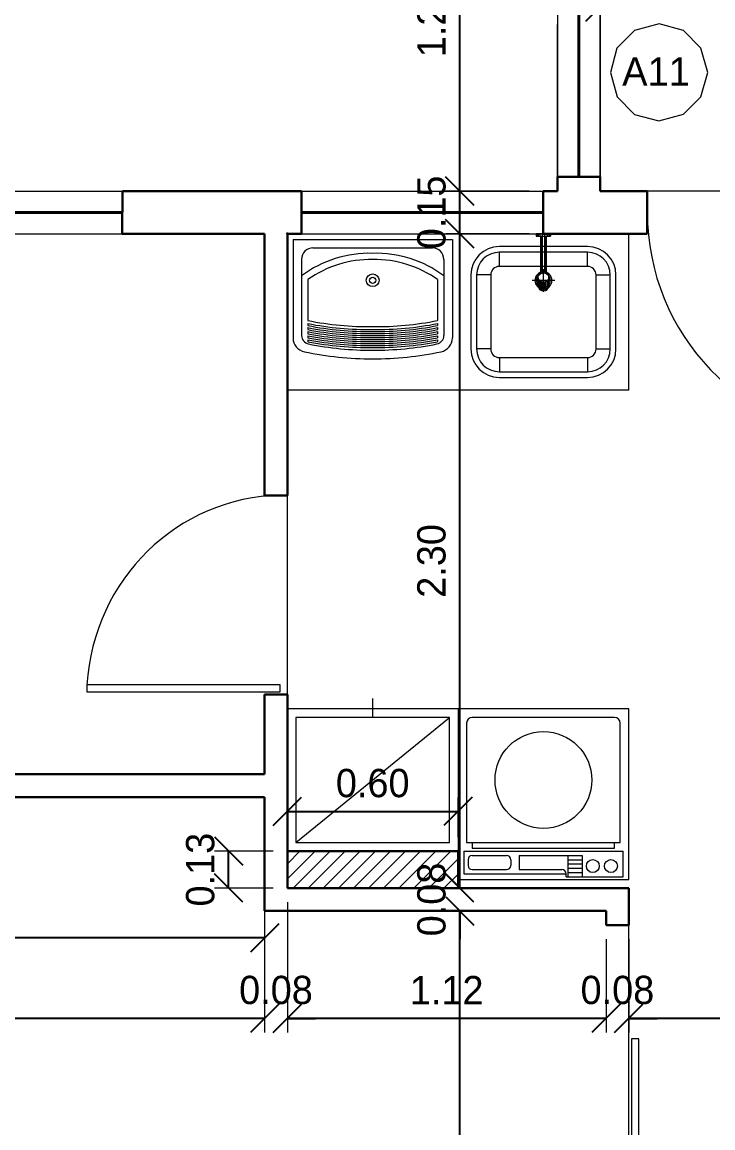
# Model space of a CAD drawing. Header units: metres. Extents: x 2.9 to 62.3, y 8 to 50.1.
# Drawn here: x 25.392 to 27.82, y 38.646 to 42.533 of the extents above; entities that cross this region are included whole.
import ezdxf

# ---------------------------------------------------------------- set-up
doc = ezdxf.new("R2010")
doc.units = ezdxf.units.M
doc.header["$MEASUREMENT"] = 0
doc.linetypes.add('DGN Style 2', pattern=[0.98853, 0.593118, -0.395412])
doc.layers.get('Defpoints').update_dxf_attribs({"lineweight": 0})
for name, color, linetype, lineweight in [('00-EDIFICACOES TÉRREO', 7, 'Continuous', 0), ('34 - Mobiliário', 7, 'Continuous', 0), ('CORNIJAS_VAR NA PLANTA PTIPO 1', 7, 'Continuous', 0), ('Level 14', 7, 'Continuous', 0), ('Level 15', 7, 'Continuous', 0), ('Level 24-1', 7, 'Continuous', 0), ('Level 36', 7, 'Continuous', 0), ('Level 43', 7, 'Continuous', 0), ('Level 45', 7, 'Continuous', 0), ('Level 7', 7, 'Continuous', 0)]:
    doc.layers.add(name, color=color, linetype=linetype, lineweight=lineweight)
doc.styles.add('Style-INTL_ENGINEERING', font='INTL_ENGINEERING.shx')
doc.dimstyles.get("Standard").update_dxf_attribs({"dimtxt": 0.18, "dimasz": 0.18, "dimexe": 0.18, "dimexo": 0.0625, "dimgap": 0.09, "dimtad": 0, "dimtih": 1, "dimtoh": 1, "dimdec": 4, "dimzin": 1, "dimdsep": 46, "dimtxsty": 'Standard', "dimcen": 0, "dimadec": 0, "dimazin": 0, "dimtfac": 1, "dimtdec": 4, "dimtofl": 0, "dimtmove": 0, "dimatfit": 3, "dimfxl": 0, "dimtolj": 1, "dimtzin": 1, "dimarcsym": 0})

# ---------------------------------------------------------------- blocks, each defined once
blk = doc.blocks.new('_Oblique')
at = {"color": 0, "linetype": 'ByBlock', "lineweight": -2}
blk.add_line((0.5, 0.5), (-0.5, -0.5), dxfattribs=at)
blk = doc.blocks.new('*D194')
at = {"layer": 'Defpoints', "color": 0, "linetype": 'Continuous', "lineweight": 0}
for p in [(33.5753, 42.5854), (33.5753, 41.989), (27.4235, 41.9391)]:
    blk.add_point(p, dxfattribs=at)
at = {"layer": 'Level 43', "color": 2, "linetype": 'Continuous', "lineweight": 0}
for p, q in [((27.4235, 41.9886), (27.4235, 42.6349)), ((33.5753, 42.0385), (33.5753, 42.6349))]:
    blk.add_line(p, q, dxfattribs=at)
at = {"layer": 'Level 43', "color": 0, "linetype": 'Continuous', "lineweight": -2}
blk.add_line((27.4235, 42.5854), (33.5753, 42.5854), dxfattribs=at)
at = {"layer": 'Level 43', "color": 0, "linetype": 'Continuous', "lineweight": -2, "xscale": 0.0995, "yscale": 0.0995, "zscale": 0.0995, "rotation": 180}
blk.add_blockref('_Oblique', (27.4235, 42.5854), dxfattribs=at)
at = {"layer": 'Level 43', "color": 0, "linetype": 'Continuous', "lineweight": -2, "xscale": 0.0995, "yscale": 0.0995, "zscale": 0.0995}
blk.add_blockref('_Oblique', (33.5753, 42.5854), dxfattribs=at)
at = {"layer": 'Level 43', "color": 0, "linetype": 'Continuous', "lineweight": 0, "insert": (30.4994, 42.6847), "char_height": 0.0995, "attachment_point": 5, "style": 'Style-INTL_ENGINEERING'}
blk.add_mtext('6.15', dxfattribs=at)
blk = doc.blocks.new('*D211')
at = {"layer": 'Defpoints', "color": 0, "linetype": 'Continuous', "lineweight": 0}
for p in [(28.053, 39.3892), (28.3895, 39.3892), (27.5746, 35.409)]:
    blk.add_point(p, dxfattribs=at)
at = {"layer": 'Level 43', "color": 2, "linetype": 'Continuous', "lineweight": 0}
for p, q in [((28.34, 39.3892), (28.0035, 39.3892)), ((27.6241, 35.409), (28.1025, 35.409))]:
    blk.add_line(p, q, dxfattribs=at)
at = {"layer": 'Level 43', "color": 0, "linetype": 'Continuous', "lineweight": -2}
blk.add_line((28.053, 35.409), (28.053, 39.3892), dxfattribs=at)
at = {"layer": 'Level 43', "color": 0, "linetype": 'Continuous', "lineweight": -2, "xscale": 0.0995, "yscale": 0.0995, "zscale": 0.0995}
for p, rotation in [((28.053, 39.3892), 90), ((28.053, 35.409), 270)]:
    blk.add_blockref('_Oblique', p, dxfattribs=dict(at, rotation=rotation))
at = {"layer": 'Level 43', "color": 0, "linetype": 'Continuous', "lineweight": 0, "insert": (27.9537, 37.3991), "char_height": 0.0995, "attachment_point": 5, "rotation": 90, "style": 'Style-INTL_ENGINEERING'}
blk.add_mtext('3.98', dxfattribs=at)
blk = doc.blocks.new('*D215')
at = {"layer": 'Defpoints', "color": 0, "linetype": 'Continuous', "lineweight": 0}
for p in [(27.4235, 43.139), (28.053, 43.139), (28.3145, 41.939)]:
    blk.add_point(p, dxfattribs=at)
at = {"layer": 'Level 43', "color": 2, "linetype": 'Continuous', "lineweight": 0}
for p, q in [((27.473, 43.139), (28.1025, 43.139)), ((28.265, 41.939), (28.0035, 41.939))]:
    blk.add_line(p, q, dxfattribs=at)
at = {"layer": 'Level 43', "color": 0, "linetype": 'Continuous', "lineweight": -2}
blk.add_line((28.053, 41.939), (28.053, 43.139), dxfattribs=at)
at = {"layer": 'Level 43', "color": 0, "linetype": 'Continuous', "lineweight": -2, "xscale": 0.0995, "yscale": 0.0995, "zscale": 0.0995}
for p, rotation in [((28.053, 43.139), 90), ((28.053, 41.939), 270)]:
    blk.add_blockref('_Oblique', p, dxfattribs=dict(at, rotation=rotation))
at = {"layer": 'Level 43', "color": 0, "linetype": 'Continuous', "lineweight": 0, "insert": (27.9537, 42.539), "char_height": 0.0995, "attachment_point": 5, "rotation": 90, "style": 'Style-INTL_ENGINEERING'}
blk.add_mtext('1.20', dxfattribs=at)
blk = doc.blocks.new('*D263')
at = {"layer": 'Defpoints', "color": 0, "linetype": 'Continuous', "lineweight": 0}
for p in [(28.4395, 39.3892), (27.5246, 39.359), (27.5246, 39.0312)]:
    blk.add_point(p, dxfattribs=at)
at = {"layer": 'Level 43', "color": 2, "linetype": 'Continuous', "lineweight": 0}
for p, q in [((28.4395, 39.3397), (28.4395, 38.9817)), ((27.5246, 39.3095), (27.5246, 38.9817))]:
    blk.add_line(p, q, dxfattribs=at)
at = {"layer": 'Level 43', "color": 0, "linetype": 'Continuous', "lineweight": -2}
blk.add_line((28.4395, 39.0312), (27.5246, 39.0312), dxfattribs=at)
at = {"layer": 'Level 43', "color": 0, "linetype": 'Continuous', "lineweight": -2, "xscale": 0.0995, "yscale": 0.0995, "zscale": 0.0995, "rotation": 180}
blk.add_blockref('_Oblique', (27.5246, 39.0312), dxfattribs=at)
at = {"layer": 'Level 43', "color": 0, "linetype": 'Continuous', "lineweight": -2, "xscale": 0.0995, "yscale": 0.0995, "zscale": 0.0995}
blk.add_blockref('_Oblique', (28.4395, 39.0312), dxfattribs=at)
at = {"layer": 'Level 43', "color": 0, "linetype": 'Continuous', "lineweight": 0, "insert": (27.982, 39.1304), "char_height": 0.0995, "attachment_point": 5, "style": 'Style-INTL_ENGINEERING'}
blk.add_mtext('0.91', dxfattribs=at)
blk = doc.blocks.new('*D264')
at = {"layer": 'Defpoints', "color": 0, "linetype": 'Continuous', "lineweight": 0}
for p in [(27.44455, 39.35904), (27.52455, 39.35904), (27.44455, 39.03119)]:
    blk.add_point(p, dxfattribs=at)
at = {"layer": 'Level 43', "color": 2, "linetype": 'Continuous', "lineweight": 0}
for p, q in [((27.44455, 39.30954), (27.44455, 38.98169)), ((27.52455, 39.30954), (27.52455, 38.98169))]:
    blk.add_line(p, q, dxfattribs=at)
at = {"layer": 'Level 43', "color": 0, "linetype": 'Continuous', "lineweight": -2}
for p, q in [((27.44455, 39.03119), (27.34505, 39.03119)), ((27.52455, 39.03119), (27.62405, 39.03119))]:
    blk.add_line(p, q, dxfattribs=at)
at = {"layer": 'Level 43', "color": 0, "linetype": 'Continuous', "lineweight": -2, "xscale": 0.0995, "yscale": 0.0995, "zscale": 0.0995}
blk.add_blockref('_Oblique', (27.44455, 39.03119), dxfattribs=at)
at = {"layer": 'Level 43', "color": 0, "linetype": 'Continuous', "lineweight": -2, "xscale": 0.0995, "yscale": 0.0995, "zscale": 0.0995, "rotation": 180}
blk.add_blockref('_Oblique', (27.52455, 39.03119), dxfattribs=at)
at = {"layer": 'Level 43', "color": 0, "linetype": 'Continuous', "lineweight": 0, "insert": (27.48455, 39.13044), "char_height": 0.0995, "attachment_point": 5, "style": 'Style-INTL_ENGINEERING'}
blk.add_mtext('0.08', dxfattribs=at)
blk = doc.blocks.new('*D265')
at = {"layer": 'Defpoints', "color": 0, "linetype": 'Continuous', "lineweight": 0}
for p in [(26.32455, 39.48904), (27.44455, 39.35904), (26.32455, 39.03119)]:
    blk.add_point(p, dxfattribs=at)
at = {"layer": 'Level 43', "color": 2, "linetype": 'Continuous', "lineweight": 0}
for p, q in [((26.32455, 39.43954), (26.32455, 38.98169)), ((27.44455, 39.30954), (27.44455, 38.98169))]:
    blk.add_line(p, q, dxfattribs=at)
at = {"layer": 'Level 43', "color": 0, "linetype": 'Continuous', "lineweight": -2}
blk.add_line((27.44455, 39.03119), (26.32455, 39.03119), dxfattribs=at)
at = {"layer": 'Level 43', "color": 0, "linetype": 'Continuous', "lineweight": -2, "xscale": 0.0995, "yscale": 0.0995, "zscale": 0.0995, "rotation": 180}
blk.add_blockref('_Oblique', (26.32455, 39.03119), dxfattribs=at)
at = {"layer": 'Level 43', "color": 0, "linetype": 'Continuous', "lineweight": -2, "xscale": 0.0995, "yscale": 0.0995, "zscale": 0.0995}
blk.add_blockref('_Oblique', (27.44455, 39.03119), dxfattribs=at)
at = {"layer": 'Level 43', "color": 0, "linetype": 'Continuous', "lineweight": 0, "insert": (26.88455, 39.13044), "char_height": 0.0995, "attachment_point": 5, "style": 'Style-INTL_ENGINEERING'}
blk.add_mtext('1.12', dxfattribs=at)
blk = doc.blocks.new('*D266')
at = {"layer": 'Defpoints', "color": 0, "linetype": 'Continuous', "lineweight": 0}
for p in [(26.32455, 39.48904), (26.24455, 39.40904), (26.24455, 39.03119)]:
    blk.add_point(p, dxfattribs=at)
at = {"layer": 'Level 43', "color": 2, "linetype": 'Continuous', "lineweight": 0}
for p, q in [((26.32455, 39.43954), (26.32455, 38.98169)), ((26.24455, 39.35954), (26.24455, 38.98169))]:
    blk.add_line(p, q, dxfattribs=at)
at = {"layer": 'Level 43', "color": 0, "linetype": 'Continuous', "lineweight": -2}
for p, q in [((26.24455, 39.03119), (26.14505, 39.03119)), ((26.32455, 39.03119), (26.42405, 39.03119))]:
    blk.add_line(p, q, dxfattribs=at)
at = {"layer": 'Level 43', "color": 0, "linetype": 'Continuous', "lineweight": -2, "xscale": 0.0995, "yscale": 0.0995, "zscale": 0.0995}
blk.add_blockref('_Oblique', (26.24455, 39.03119), dxfattribs=at)
at = {"layer": 'Level 43', "color": 0, "linetype": 'Continuous', "lineweight": -2, "xscale": 0.0995, "yscale": 0.0995, "zscale": 0.0995, "rotation": 180}
blk.add_blockref('_Oblique', (26.32455, 39.03119), dxfattribs=at)
at = {"layer": 'Level 43', "color": 0, "linetype": 'Continuous', "lineweight": 0, "insert": (26.28455, 39.13044), "char_height": 0.0995, "attachment_point": 5, "style": 'Style-INTL_ENGINEERING'}
blk.add_mtext('0.08', dxfattribs=at)
blk = doc.blocks.new('*D267')
at = {"layer": 'Defpoints', "color": 0, "linetype": 'Continuous', "lineweight": 0}
for p in [(22.96455, 39.40904), (26.24455, 39.40904), (22.96455, 39.03119)]:
    blk.add_point(p, dxfattribs=at)
at = {"layer": 'Level 43', "color": 2, "linetype": 'Continuous', "lineweight": 0}
for p, q in [((22.96455, 39.35954), (22.96455, 38.98169)), ((26.24455, 39.35954), (26.24455, 38.98169))]:
    blk.add_line(p, q, dxfattribs=at)
at = {"layer": 'Level 43', "color": 0, "linetype": 'Continuous', "lineweight": -2}
blk.add_line((26.24455, 39.03119), (22.96455, 39.03119), dxfattribs=at)
at = {"layer": 'Level 43', "color": 0, "linetype": 'Continuous', "lineweight": -2, "xscale": 0.0995, "yscale": 0.0995, "zscale": 0.0995, "rotation": 180}
blk.add_blockref('_Oblique', (22.96455, 39.03119), dxfattribs=at)
at = {"layer": 'Level 43', "color": 0, "linetype": 'Continuous', "lineweight": -2, "xscale": 0.0995, "yscale": 0.0995, "zscale": 0.0995}
blk.add_blockref('_Oblique', (26.24455, 39.03119), dxfattribs=at)
at = {"layer": 'Level 43', "color": 0, "linetype": 'Continuous', "lineweight": 0, "insert": (24.60455, 39.13044), "char_height": 0.0995, "attachment_point": 5, "style": 'Style-INTL_ENGINEERING'}
blk.add_mtext('3.28', dxfattribs=at)
blk = doc.blocks.new('*D280')
at = {"layer": 'Defpoints', "color": 0, "linetype": 'Continuous', "lineweight": 0}
for p in [(24.04455, 39.88904), (26.24455, 39.80904), (24.04455, 39.31399)]:
    blk.add_point(p, dxfattribs=at)
at = {"layer": 'Level 43', "color": 2, "linetype": 'Continuous', "lineweight": 0}
for p, q in [((24.04455, 39.83954), (24.04455, 39.26449)), ((26.24455, 39.75954), (26.24455, 39.26449))]:
    blk.add_line(p, q, dxfattribs=at)
at = {"layer": 'Level 43', "color": 0, "linetype": 'Continuous', "lineweight": -2}
blk.add_line((26.24455, 39.31399), (24.04455, 39.31399), dxfattribs=at)
at = {"layer": 'Level 43', "color": 0, "linetype": 'Continuous', "lineweight": -2, "xscale": 0.0995, "yscale": 0.0995, "zscale": 0.0995, "rotation": 180}
blk.add_blockref('_Oblique', (24.04455, 39.31399), dxfattribs=at)
at = {"layer": 'Level 43', "color": 0, "linetype": 'Continuous', "lineweight": -2, "xscale": 0.0995, "yscale": 0.0995, "zscale": 0.0995}
blk.add_blockref('_Oblique', (26.24455, 39.31399), dxfattribs=at)
at = {"layer": 'Level 43', "color": 0, "linetype": 'Continuous', "lineweight": 0, "insert": (25.14455, 39.41324), "char_height": 0.0995, "attachment_point": 5, "style": 'Style-INTL_ENGINEERING'}
blk.add_mtext('2.20', dxfattribs=at)
blk = doc.blocks.new('*D316')
at = {"layer": 'Defpoints', "color": 0, "linetype": 'Continuous', "lineweight": 0}
for p in [(26.11802, 39.61904), (26.32455, 39.61904), (26.32455, 39.48904)]:
    blk.add_point(p, dxfattribs=at)
at = {"layer": 'Level 43', "color": 2, "linetype": 'Continuous', "lineweight": 0}
for p, q in [((26.27505, 39.61904), (26.06852, 39.61904)), ((26.27505, 39.48904), (26.06852, 39.48904))]:
    blk.add_line(p, q, dxfattribs=at)
at = {"layer": 'Level 43', "color": 0, "linetype": 'Continuous', "lineweight": -2}
blk.add_line((26.11802, 39.48904), (26.11802, 39.61904), dxfattribs=at)
at = {"layer": 'Level 43', "color": 0, "linetype": 'Continuous', "lineweight": -2, "xscale": 0.0995, "yscale": 0.0995, "zscale": 0.0995}
for p, rotation in [((26.11802, 39.61904), 90), ((26.11802, 39.48904), 270)]:
    blk.add_blockref('_Oblique', p, dxfattribs=dict(at, rotation=rotation))
at = {"layer": 'Level 43', "color": 0, "linetype": 'Continuous', "lineweight": 0, "insert": (26.01877, 39.55404), "char_height": 0.0995, "attachment_point": 5, "rotation": 90, "style": 'Style-INTL_ENGINEERING'}
blk.add_mtext('0.13', dxfattribs=at)
blk = doc.blocks.new('*D317')
at = {"layer": 'Defpoints', "color": 0, "linetype": 'Continuous', "lineweight": 0}
for p in [(26.92455, 39.75838), (26.32455, 39.61904), (26.92455, 39.61904)]:
    blk.add_point(p, dxfattribs=at)
at = {"layer": 'Level 43', "color": 2, "linetype": 'Continuous', "lineweight": 0}
for p, q in [((26.32455, 39.66854), (26.32455, 39.80788)), ((26.92455, 39.66854), (26.92455, 39.80788))]:
    blk.add_line(p, q, dxfattribs=at)
at = {"layer": 'Level 43', "color": 0, "linetype": 'Continuous', "lineweight": -2}
blk.add_line((26.32455, 39.75838), (26.92455, 39.75838), dxfattribs=at)
at = {"layer": 'Level 43', "color": 0, "linetype": 'Continuous', "lineweight": -2, "xscale": 0.0995, "yscale": 0.0995, "zscale": 0.0995, "rotation": 180}
blk.add_blockref('_Oblique', (26.32455, 39.75838), dxfattribs=at)
at = {"layer": 'Level 43', "color": 0, "linetype": 'Continuous', "lineweight": -2, "xscale": 0.0995, "yscale": 0.0995, "zscale": 0.0995}
blk.add_blockref('_Oblique', (26.92455, 39.75838), dxfattribs=at)
at = {"layer": 'Level 43', "color": 0, "linetype": 'Continuous', "lineweight": 0, "insert": (26.62455, 39.85763), "char_height": 0.0995, "attachment_point": 5, "style": 'Style-INTL_ENGINEERING'}
blk.add_mtext('0.60', dxfattribs=at)
blk = doc.blocks.new('*D361')
at = {"layer": 'Defpoints', "color": 0, "linetype": 'Continuous', "lineweight": 0}
for p in [(26.93073, 39.40904), (27.44455, 39.40904), (27.31954, 35.40903)]:
    blk.add_point(p, dxfattribs=at)
at = {"layer": 'Level 43', "color": 2, "linetype": 'Continuous', "lineweight": 0}
for p, q in [((27.39505, 39.40904), (26.88123, 39.40904)), ((27.27004, 35.40903), (26.88123, 35.40903))]:
    blk.add_line(p, q, dxfattribs=at)
at = {"layer": 'Level 43', "color": 0, "linetype": 'Continuous', "lineweight": -2}
blk.add_line((26.93073, 35.40903), (26.93073, 39.40904), dxfattribs=at)
at = {"layer": 'Level 43', "color": 0, "linetype": 'Continuous', "lineweight": -2, "xscale": 0.0995, "yscale": 0.0995, "zscale": 0.0995}
for p, rotation in [((26.93073, 39.40904), 90), ((26.93073, 35.40903), 270)]:
    blk.add_blockref('_Oblique', p, dxfattribs=dict(at, rotation=rotation))
at = {"layer": 'Level 43', "color": 0, "linetype": 'Continuous', "lineweight": 0, "insert": (26.83148, 37.409035), "char_height": 0.0995, "attachment_point": 5, "rotation": 90, "style": 'Style-INTL_ENGINEERING'}
blk.add_mtext('4.00', dxfattribs=at)
blk = doc.blocks.new('*D362')
at = {"layer": 'Defpoints', "color": 0, "linetype": 'Continuous', "lineweight": 0}
for p in [(26.93073, 39.48904), (27.52455, 39.48904), (27.44455, 39.40904)]:
    blk.add_point(p, dxfattribs=at)
at = {"layer": 'Level 43', "color": 0, "linetype": 'Continuous', "lineweight": -2}
for p, q in [((26.93073, 39.48904), (26.93073, 39.58854)), ((26.93073, 39.40904), (26.93073, 39.30954))]:
    blk.add_line(p, q, dxfattribs=at)
at = {"layer": 'Level 43', "color": 2, "linetype": 'Continuous', "lineweight": 0}
for p, q in [((27.47505, 39.48904), (26.88123, 39.48904)), ((27.39505, 39.40904), (26.88123, 39.40904))]:
    blk.add_line(p, q, dxfattribs=at)
at = {"layer": 'Level 43', "color": 0, "linetype": 'Continuous', "lineweight": -2, "xscale": 0.0995, "yscale": 0.0995, "zscale": 0.0995}
for p, rotation in [((26.93073, 39.48904), 270), ((26.93073, 39.40904), 90)]:
    blk.add_blockref('_Oblique', p, dxfattribs=dict(at, rotation=rotation))
at = {"layer": 'Level 43', "color": 0, "linetype": 'Continuous', "lineweight": 0, "insert": (26.83148, 39.44904), "char_height": 0.0995, "attachment_point": 5, "rotation": 90, "style": 'Style-INTL_ENGINEERING'}
blk.add_mtext('0.08', dxfattribs=at)
blk = doc.blocks.new('*D363')
at = {"layer": 'Defpoints', "color": 0, "linetype": 'Continuous', "lineweight": 0}
for p in [(26.9307, 41.789), (27.2238, 41.789), (27.5246, 39.489)]:
    blk.add_point(p, dxfattribs=at)
at = {"layer": 'Level 43', "color": 2, "linetype": 'Continuous', "lineweight": 0}
for p, q in [((27.1743, 41.789), (26.8812, 41.789)), ((27.475, 39.489), (26.8812, 39.489))]:
    blk.add_line(p, q, dxfattribs=at)
at = {"layer": 'Level 43', "color": 0, "linetype": 'Continuous', "lineweight": -2}
blk.add_line((26.9307, 39.489), (26.9307, 41.789), dxfattribs=at)
at = {"layer": 'Level 43', "color": 0, "linetype": 'Continuous', "lineweight": -2, "xscale": 0.0995, "yscale": 0.0995, "zscale": 0.0995}
for p, rotation in [((26.9307, 41.789), 90), ((26.9307, 39.489), 270)]:
    blk.add_blockref('_Oblique', p, dxfattribs=dict(at, rotation=rotation))
at = {"layer": 'Level 43', "color": 0, "linetype": 'Continuous', "lineweight": 0, "insert": (26.8315, 40.639), "char_height": 0.0995, "attachment_point": 5, "rotation": 90, "style": 'Style-INTL_ENGINEERING'}
blk.add_mtext('2.30', dxfattribs=at)
blk = doc.blocks.new('*D364')
at = {"layer": 'Defpoints', "color": 0, "linetype": 'Continuous', "lineweight": 0}
for p in [(26.9307, 41.939), (27.2238, 41.939), (27.2238, 41.789)]:
    blk.add_point(p, dxfattribs=at)
at = {"layer": 'Level 43', "color": 2, "linetype": 'Continuous', "lineweight": 0}
for p, q in [((27.1743, 41.939), (26.8812, 41.939)), ((27.1743, 41.789), (26.8812, 41.789))]:
    blk.add_line(p, q, dxfattribs=at)
at = {"layer": 'Level 43', "color": 0, "linetype": 'Continuous', "lineweight": -2}
blk.add_line((26.9307, 41.789), (26.9307, 41.939), dxfattribs=at)
at = {"layer": 'Level 43', "color": 0, "linetype": 'Continuous', "lineweight": -2, "xscale": 0.0995, "yscale": 0.0995, "zscale": 0.0995}
for p, rotation in [((26.9307, 41.939), 90), ((26.9307, 41.789), 270)]:
    blk.add_blockref('_Oblique', p, dxfattribs=dict(at, rotation=rotation))
at = {"layer": 'Level 43', "color": 0, "linetype": 'Continuous', "lineweight": 0, "insert": (26.8315, 41.864), "char_height": 0.0995, "attachment_point": 5, "rotation": 90, "style": 'Style-INTL_ENGINEERING'}
blk.add_mtext('0.15', dxfattribs=at)
blk = doc.blocks.new('*D365')
at = {"layer": 'Defpoints', "color": 0, "linetype": 'Continuous', "lineweight": 0}
for p in [(26.9307, 43.139), (27.4235, 43.139), (27.2238, 41.939)]:
    blk.add_point(p, dxfattribs=at)
at = {"layer": 'Level 43', "color": 2, "linetype": 'Continuous', "lineweight": 0}
for p, q in [((27.374, 43.139), (26.8812, 43.139)), ((27.1743, 41.939), (26.8812, 41.939))]:
    blk.add_line(p, q, dxfattribs=at)
at = {"layer": 'Level 43', "color": 0, "linetype": 'Continuous', "lineweight": -2}
blk.add_line((26.9307, 41.939), (26.9307, 43.139), dxfattribs=at)
at = {"layer": 'Level 43', "color": 0, "linetype": 'Continuous', "lineweight": -2, "xscale": 0.0995, "yscale": 0.0995, "zscale": 0.0995}
for p, rotation in [((26.9307, 43.139), 90), ((26.9307, 41.939), 270)]:
    blk.add_blockref('_Oblique', p, dxfattribs=dict(at, rotation=rotation))
at = {"layer": 'Level 43', "color": 0, "linetype": 'Continuous', "lineweight": 0, "insert": (26.8315, 42.539), "char_height": 0.0995, "attachment_point": 5, "rotation": 90, "style": 'Style-INTL_ENGINEERING'}
blk.add_mtext('1.20', dxfattribs=at)
blk = doc.blocks.new('*U404')
at = {"layer": '00-EDIFICACOES TÉRREO', "color": 4, "linetype": 'Continuous', "lineweight": 0, "flags": 128}
blk.add_lwpolyline([(0.003424, 0.000005), (0.002945, 0.001718), (0.001718, 0.002961), (0.000001, 0.003416), (-0.001712, 0.002959), (-0.002959, 0.001719), (-0.003415, 0.000002), (-0.002935, -0.001711), (-0.001722, -0.00295), (-0.000005, -0.003405), (0.001726, -0.002939), (0.002946, -0.001713)], close=True, dxfattribs=at)
at = {"layer": '00-EDIFICACOES TÉRREO', "color": 4, "linetype": 'Continuous', "lineweight": 0, "style": 'Style-INTL_ENGINEERING'}
blk.add_text('A11', height=0.0019994, rotation=359.99988, dxfattribs=at).set_placement((-0.00259, -0.00093))
blk = doc.blocks.new('*U514')
at = {"layer": 'Level 36', "color": 172, "linetype": 'Continuous', "lineweight": 13}
for p, q in [((-0.0243, 0.102), (-0.0243, 0.094)), ((-0.0225, 0.102), (-0.0225, 0.094)), ((-0.0191, 0.102), (-0.0191, 0.094)), ((-0.0129, 0.102), (-0.0129, 0.094)), ((-0.01, 0.094), (-0.01, -0.0339)), ((-0.0093, 0.094), (-0.0093, -0.0335)), ((-0.0075, 0.094), (-0.0075, -0.0326)), ((-0.0041, 0.102), (-0.0041, 0.094)), ((-0.0041, 0.094), (-0.0041, -0.0315)), ((0.0041, 0.102), (0.0041, 0.094)), ((0.0041, 0.094), (0.0041, -0.0315)), ((0.0075, 0.094), (0.0075, -0.0326)), ((0.0093, 0.094), (0.0093, -0.0335)), ((0.01, 0.094), (0.01, -0.0339)), ((0.0129, 0.102), (0.0129, 0.094)), ((0.0191, 0.102), (0.0191, 0.094)), ((0.0225, 0.102), (0.0225, 0.094)), ((0.0243, 0.102), (0.0243, 0.094)), ((0, -0.102), (0, -0.0222)), ((-0.0399, -0.0621), (0.0399, -0.0621)), ((-0.019, -0.08), (-0.019, -0.05)), ((-0.0183, -0.0552), (-0.0183, -0.0852)), ((-0.0165, -0.0594), (-0.0165, -0.0894)), ((-0.0131, -0.0638), (-0.0131, -0.0938)), ((-0.0075, -0.0675), (-0.0075, -0.0975)), ((0.0075, -0.0675), (0.0075, -0.0975)), ((0.0131, -0.0638), (0.0131, -0.0938)), ((0.0165, -0.0594), (0.0165, -0.0894)), ((0.0183, -0.0552), (0.0183, -0.0852)), ((0.019, -0.08), (0.019, -0.05))]:
    blk.add_line(p, q, dxfattribs=at)
at = {"layer": 'Level 36', "color": 172, "linetype": 'Continuous', "lineweight": 13, "extrusion": (0, 0, -1), "flags": 128}
for points in [[(-0.025, 0.094), (0.025, 0.094), (0.025, 0.102), (-0.025, 0.102)], [(0.004, -0.094), (0.004, -0.069), (-0.004, -0.069), (-0.004, -0.094)]]:
    blk.add_lwpolyline(points, close=True, dxfattribs=at)
at = {"layer": 'Level 36', "color": 172, "linetype": 'Continuous', "lineweight": 13, "extrusion": (0, 0, -1)}
blk.add_circle((0, -0.05), 0.019, dxfattribs=at)
for centre, radius, start, end in [((0, -0.0621), 0.03, 0, 180), ((0, -0.0621), 0.025, 0, 180), ((0, -0.0621), 0.03, 180, 0), ((0, -0.0621), 0.025, 180, 0), ((0, -0.08), 0.019, 180, 0)]:
    blk.add_arc(centre, radius, start, end, dxfattribs=at)
blk = doc.blocks.new('*U515')
at = {"layer": 'Level 36', "color": 172, "linetype": 'Continuous', "lineweight": 13}
for p, q in [((-0.155, 0.23), (0.155, 0.23)), ((-0.155, 0.21), (0.155, 0.21)), ((-0.155, 0.16), (-0.155, 0.21)), ((0.155, 0.16), (0.155, 0.21)), ((-0.155, 0.16), (0.155, 0.16)), ((-0.255, -0.13), (-0.255, 0.13)), ((-0.235, -0.13), (-0.235, 0.13)), ((-0.185, 0.13), (-0.235, 0.13)), ((-0.185, -0.13), (-0.185, 0.13)), ((0.185, 0.13), (0.185, -0.13)), ((0.185, 0.13), (0.235, 0.13)), ((0.235, 0.13), (0.235, -0.13)), ((0.255, 0.13), (0.255, -0.13)), ((-0.185, -0.13), (-0.235, -0.13)), ((0.185, -0.13), (0.235, -0.13)), ((0.155, -0.16), (-0.155, -0.16)), ((-0.155, -0.16), (-0.155, -0.21)), ((0.155, -0.16), (0.155, -0.21)), ((0.155, -0.21), (-0.155, -0.21)), ((0.155, -0.23), (-0.155, -0.23))]:
    blk.add_line(p, q, dxfattribs=at)
at = {"layer": 'Level 36', "color": 172, "linetype": 'Continuous', "lineweight": 13, "extrusion": (0, 0, -1)}
for centre, radius, start, end in [((0.155, 0.13), 0.1, 0, 90), ((0.155, 0.13), 0.08, 0, 90), ((-0.155, 0.13), 0.1, 90, 180), ((-0.155, 0.13), 0.08, 90, 180), ((0.155, 0.13), 0.03, 360, 90), ((-0.155, 0.13), 0.03, 90, 180), ((0.155, -0.13), 0.1, 270, 0), ((0.155, -0.13), 0.08, 270, 0), ((0.155, -0.13), 0.03, 270, 0), ((-0.155, -0.13), 0.1, 180, 270), ((-0.155, -0.13), 0.08, 180, 270), ((-0.155, -0.13), 0.03, 180, 270)]:
    blk.add_arc(centre, radius, start, end, dxfattribs=at)
blk = doc.blocks.new('*U516')
at = {"layer": 'Level 36', "color": 172, "linetype": 'Continuous', "lineweight": 13}
for p, q in [((-0.3, 0.3), (0.3, 0.3)), ((-0.3, -0.3), (-0.3, 0.3)), ((0.3, 0.3), (0.3, -0.3)), ((-0.27, -0.17), (-0.27, 0.25)), ((-0.25, 0.27), (0.25, 0.27)), ((0.27, 0.25), (0.27, -0.17)), ((0.3, 0.2), (0.3, -0.3)), ((0.27, -0.17), (-0.27, -0.17)), ((-0.25, -0.19), (-0.25, -0.17)), ((0.25, -0.19), (-0.25, -0.19)), ((0.25, -0.17), (0.25, -0.19)), ((0.28, -0.2), (-0.28, -0.2)), ((-0.28, -0.29), (-0.28, -0.2)), ((0.085, -0.215), (-0.1357, -0.215)), ((-0.1357, -0.215), (-0.1357, -0.29)), ((-0.0857, -0.23), (-0.1357, -0.23)), ((-0.0857, -0.215), (-0.0857, -0.29)), ((0.085, -0.215), (0.085, -0.265)), ((0.115, -0.23), (0.115, -0.25)), ((0.25, -0.215), (0.13, -0.215)), ((0.265, -0.23), (0.265, -0.25)), ((0.28, -0.2), (0.28, -0.28)), ((-0.0857, -0.245), (-0.1357, -0.245)), ((-0.0857, -0.26), (-0.1357, -0.26)), ((0.085, -0.265), (-0.065, -0.265)), ((0.25, -0.265), (0.13, -0.265)), ((0.3, -0.3), (-0.3, -0.3)), ((-0.08, -0.29), (-0.28, -0.29)), ((-0.0857, -0.275), (-0.1357, -0.275)), ((0.28, -0.28), (-0.08, -0.28)), ((-0.08, -0.29), (-0.08, -0.28))]:
    blk.add_line(p, q, dxfattribs=at)
at = {"layer": 'Level 36', "color": 172, "linetype": 'Continuous', "lineweight": 13, "extrusion": (0, 0, -1)}
for centre, radius in [((0, 0.05), 0.1701), ((0.2372, -0.2525), 0.0227), ((0.1735, -0.2525), 0.0227)]:
    blk.add_circle(centre, radius, dxfattribs=at)
for centre, radius, start, end in [((0.25, 0.25), 0.02, 0, 90), ((-0.25, 0.25), 0.02, 90, 180), ((-0.13, -0.23), 0.015, 0, 90), ((-0.25, -0.23), 0.015, 90, 180), ((0.065, -0.28), 0.015, 0, 90), ((-0.13, -0.25), 0.015, 270, 0), ((-0.25, -0.25), 0.015, 180, 270)]:
    blk.add_arc(centre, radius, start, end, dxfattribs=at)
blk = doc.blocks.new('*U517')
at = {"layer": 'Level 36', "color": 5, "linetype": 'Continuous', "lineweight": 13}
for p, q in [((-0.28, 0.2098), (-0.28, -0.1362)), ((-0.28, 0.2098), (0.28, 0.2098)), ((0.28, 0.2098), (0.28, -0.1362)), ((-0.21, 0.1798), (0.21, 0.1798)), ((-0.25, 0.1398), (-0.25, -0.128)), ((0.25, 0.1398), (0.25, -0.128)), ((-0.2282, 0.0687), (-0.2282, -0.0753)), ((0.2282, 0.0687), (0.2282, -0.0753)), ((-0.2282, -0.0858), (-0.2282, -0.0929)), ((-0.2282, -0.1001), (-0.2282, -0.1072)), ((-0.2282, -0.1143), (-0.2282, -0.1215)), ((0.2282, -0.0858), (0.2282, -0.0929)), ((0.2282, -0.1001), (0.2282, -0.1072)), ((0.2282, -0.1143), (0.2282, -0.1215)), ((-0.2282, -0.1286), (-0.2282, -0.1357)), ((-0.2282, -0.1428), (-0.2282, -0.1499)), ((0.2282, -0.1286), (0.2282, -0.1357)), ((0.2282, -0.1428), (0.2282, -0.1499))]:
    blk.add_line(p, q, dxfattribs=at)
for radius in [0.0225, 0.011]:
    blk.add_circle((0, 0.0663), radius, dxfattribs=at)
for centre, radius, start, end in [((-0.21, 0.1398), 0.04, 90, 180), ((-0.0124, -0.2358), 0.3968, 88.2163, 126.789), ((0.0124, -0.2358), 0.3968, 53.211, 91.7837), ((0.21, 0.1398), 0.04, 0, 90), ((-0.0048, -0.2483), 0.3878, 89.2963, 125.1797), ((0.0048, -0.2483), 0.3878, 54.8203, 90.7037), ((-0.0082, 1.0354), 1.1322, 258.7978, 270.4155), ((0.0082, 1.0354), 1.1322, 269.5845, 281.2022), ((-0.0082, 1.032), 1.1392, 258.8675, 270.4155), ((-0.0082, 1.032), 1.1462, 258.9363, 270.4155), ((-0.0082, 1.032), 1.1532, 259.0043, 270.4155), ((-0.0082, 1.032), 1.1602, 259.0715, 270.4155), ((-0.0082, 1.032), 1.1672, 259.1378, 270.4155), ((0.0082, 1.032), 1.1672, 269.5845, 280.8622), ((0.0082, 1.032), 1.1532, 269.5845, 280.9957), ((0.0082, 1.032), 1.1602, 269.5845, 280.9285), ((0.0082, 1.032), 1.1392, 269.5845, 281.1325), ((0.0082, 1.032), 1.1462, 269.5845, 281.0637), ((-0.23, -0.1362), 0.05, 180, 258.2868), ((-0.22, -0.128), 0.03, 180, 258.7018), ((-0.0082, 1.032), 1.1742, 259.2033, 270.4155), ((-0.0082, 1.032), 1.1812, 259.2681, 270.4155), ((-0.0082, 1.032), 1.1882, 259.3321, 270.4155), ((-0.0082, 1.032), 1.1952, 259.3953, 270.4155), ((-0.0082, 1.032), 1.2022, 259.4577, 270.4155), ((0.0082, 1.032), 1.1952, 269.5845, 280.6047), ((0.0082, 1.032), 1.2022, 269.5845, 280.5423), ((0.0082, 1.032), 1.1812, 269.5845, 280.7319), ((0.0082, 1.032), 1.1882, 269.5845, 280.6679), ((0.0082, 1.032), 1.1742, 269.5845, 280.7967), ((0.22, -0.128), 0.03, 281.2982, 0), ((0.23, -0.1362), 0.05, 281.7132, 0), ((0, 0.9731), 1.1829, 258.2868, 270), ((0, 0.9731), 1.1529, 258.7018, 270), ((0, 0.9731), 1.1529, 270, 281.2982), ((0, 0.9731), 1.1829, 270, 281.7132)]:
    blk.add_arc(centre, radius, start, end, dxfattribs=at)
blk = doc.blocks.new('*U497')
at = {"layer": 'Level 36', "color": 172, "linetype": 'Continuous', "lineweight": 13}
for p, q in [((-2.975, 3.33), (-2.975, 3.88)), ((-2.975, 3.33), (-4.175, 3.33)), ((-3.875, 2.18), (-3.875, 2.2467)), ((-3.575, 2.21), (-4.175, 2.21)), ((-4.145, 1.74), (-3.605, 2.18)), ((-3.575, 2.21), (-3.575, 1.71))]:
    blk.add_line(p, q, dxfattribs=at)
at = {"layer": 'Level 36', "color": 172, "linetype": 'Continuous', "lineweight": 13, "flags": 128}
blk.add_lwpolyline([(-4.145, 1.74), (-3.605, 1.74), (-3.605, 2.18), (-4.145, 2.18)], close=True, dxfattribs=at)
at = {"layer": 'Level 36', "color": 5, "linetype": 'Continuous', "lineweight": 13}
blk.add_blockref('*U517', (-3.875, 3.6502), dxfattribs=at)
at = {"layer": 'Level 36', "color": 172, "linetype": 'Continuous', "lineweight": 13, "extrusion": (0, 0, -1)}
for name, p in [('*U514', (3.275, 3.778)), ('*U515', (3.275, 3.605)), ('*U516', (3.275, 1.91))]:
    blk.add_blockref(name, p, dxfattribs=at)
blk = doc.blocks.new('*U548')
at = {"layer": 'Level 45', "color": 6, "linetype": 'Continuous', "lineweight": 0}
for p, q in [((-0.1446, -0.065), (-0.2746, 0.065)), ((-0.0915, -0.065), (-0.2215, 0.065)), ((-0.0385, -0.065), (-0.1685, 0.065)), ((0.0145, -0.065), (-0.1155, 0.065)), ((0.0675, -0.065), (-0.0625, 0.065)), ((0.1206, -0.065), (-0.0094, 0.065)), ((0.1736, -0.065), (0.0436, 0.065)), ((0.2266, -0.065), (0.0966, 0.065)), ((0.2797, -0.065), (0.1497, 0.065)), ((0.3, -0.0323), (0.2027, 0.065)), ((0.3, 0.0207), (0.2557, 0.065)), ((-0.1976, -0.065), (-0.3, 0.0374)), ((-0.2506, -0.065), (-0.3, -0.0156))]:
    blk.add_line(p, q, dxfattribs=at)
at = {"layer": 'Level 45', "color": 6, "linetype": 'Continuous', "lineweight": 30, "flags": 128}
blk.add_lwpolyline([(0.3, -0.065), (0.3, 0.065), (-0.3, 0.065), (-0.3, -0.065)], close=True, dxfattribs=at)
blk = doc.blocks.new('P80D_1')
at = {"layer": 'Level 14', "color": 7, "linetype": 'Continuous', "lineweight": 13}
for p, q in [((0.035, 0.875), (0.01, 0.875)), ((0.01, 0.875), (0.01, 0.075)), ((0.035, 0.075), (0.035, 0.875)), ((0.01, 0.075), (0.035, 0.075))]:
    blk.add_line(p, q, dxfattribs=at)
blk.add_arc((0, 0.0749), 0.8, 0.0001, 87.4926, dxfattribs=at)
at = {"layer": 'Level 7', "color": 7, "linetype": 'Continuous', "lineweight": 30}
for p, q in [((0, 0), (0, 0.15)), ((0.8, 0), (0.8, 0.15))]:
    blk.add_line(p, q, dxfattribs=at)
blk = doc.blocks.new('P70D_1')
at = {"layer": 'Level 14', "color": 7, "linetype": 'Continuous', "lineweight": 13}
for p, q in [((0.035, 0.705), (0.01, 0.705)), ((0.01, 0.705), (0.01, 0.025)), ((0.035, 0.025), (0.035, 0.705)), ((0.01, 0.025), (0.035, 0.025))]:
    blk.add_line(p, q, dxfattribs=at)
blk.add_ellipse((0.0073, 0.032), major_axis=(0.6611, -0.2141), ratio=0.965677, start_param=0.313159, end_param=1.833935, dxfattribs=at)
at = {"layer": 'Level 7', "color": 7, "linetype": 'Continuous', "lineweight": 30}
for p, q in [((0, 0), (0, 0.08)), ((0.7, 0), (0.7, 0.08))]:
    blk.add_line(p, q, dxfattribs=at)
blk = doc.blocks.new('*U550')
at = {"layer": '34 - Mobiliário', "color": 7, "linetype": 'Continuous', "lineweight": 40}
blk.add_line((0, 0.55), (0, -0.55), dxfattribs=at)
at = {"layer": 'CORNIJAS_VAR NA PLANTA PTIPO 1', "color": 7, "linetype": 'Continuous', "lineweight": 30}
for p, q in [((-0.075, 0.55), (0.075, 0.55)), ((-0.075, -0.55), (0.075, -0.55))]:
    blk.add_line(p, q, dxfattribs=at)
at = {"layer": 'CORNIJAS_VAR NA PLANTA PTIPO 1', "color": 7, "linetype": 'Continuous', "lineweight": 0}
for p, q in [((-0.075, 0.55), (-0.075, -0.55)), ((0.075, 0.55), (0.075, -0.55))]:
    blk.add_line(p, q, dxfattribs=at)
blk = doc.blocks.new('*U551')
at = {"layer": '34 - Mobiliário', "color": 7, "linetype": 'Continuous', "lineweight": 40}
blk.add_line((0.4246, 0), (-0.4246, 0), dxfattribs=at)
at = {"layer": 'CORNIJAS_VAR NA PLANTA PTIPO 1', "color": 7, "linetype": 'Continuous', "lineweight": 0}
for p, q in [((0.4246, 0.075), (-0.4246, 0.075)), ((0.4246, -0.075), (-0.4246, -0.075))]:
    blk.add_line(p, q, dxfattribs=at)
at = {"layer": 'CORNIJAS_VAR NA PLANTA PTIPO 1', "color": 7, "linetype": 'Continuous', "lineweight": 30}
for p, q in [((-0.4246, 0.075), (-0.4246, -0.075)), ((0.4246, 0.075), (0.4246, -0.075))]:
    blk.add_line(p, q, dxfattribs=at)

msp = doc.modelspace()

# ---------------------------------------------------------------- linework, layer by layer
at = {"layer": '00-EDIFICACOES TÉRREO', "color": 7, "linetype": 'Continuous', "lineweight": 13, "flags": 128}
msp.add_lwpolyline([(27.5596, 38.959), (27.5346, 38.959), (27.5346, 38.159), (27.5596, 38.159)], close=True, dxfattribs=at)
at = {"layer": 'CORNIJAS_VAR NA PLANTA PTIPO 1', "color": 7, "linetype": 'Continuous', "lineweight": 30}
for p, q in [((27.2738, 41.939), (27.2738, 41.9891)), ((27.4238, 41.939), (27.4238, 41.989)), ((26.3745, 41.939), (25.7446, 41.939)), ((27.2738, 41.939), (27.2238, 41.939)), ((27.5897, 41.939), (27.4238, 41.939)), ((26.2446, 41.789), (25.7445, 41.789)), ((26.2446, 40.869), (26.2446, 41.789)), ((26.3245, 40.869), (26.3245, 41.789)), ((26.3745, 41.789), (26.3245, 41.789)), ((27.5897, 41.789), (27.2238, 41.789)), ((26.2446, 39.889), (26.2446, 40.169)), ((26.3245, 39.489), (26.3245, 40.169)), ((26.2446, 39.889), (24.0446, 39.889)), ((26.2446, 39.809), (22.9645, 39.809)), ((26.2446, 39.409), (26.2446, 39.809)), ((27.5246, 39.489), (26.3245, 39.489)), ((27.5246, 39.489), (27.5246, 39.359)), ((27.4445, 39.409), (26.2446, 39.409)), ((27.4445, 39.409), (27.4445, 39.359)), ((27.5246, 39.359), (27.4445, 39.359))]:
    msp.add_line(p, q, dxfattribs=at)
at = {"layer": 'CORNIJAS_VAR NA PLANTA PTIPO 1', "color": 7, "linetype": 'Continuous', "lineweight": 0}
for p, q in [((28.3897, 41.939), (27.5897, 41.9391)), ((26.3245, 40.169), (26.3245, 40.869)), ((27.5246, 38.559), (27.5246, 39.359))]:
    msp.add_line(p, q, dxfattribs=at)
at = {"layer": 'CORNIJAS_VAR NA PLANTA PTIPO 1', "color": 7, "linetype": 'Continuous', "lineweight": 30}
msp.add_point((26.3245, 41.789), dxfattribs=at)
at = {"layer": 'Level 15', "color": 7, "linetype": 'Continuous', "lineweight": 40}
msp.add_line((24.5445, 41.8641), (25.7446, 41.864), dxfattribs=at)
at = {"layer": 'Level 24-1', "color": 7, "linetype": 'DGN Style 2', "lineweight": 0, "flags": 128}
msp.add_lwpolyline([(33.7253, 41.9391), (38.0346, 41.939), (38.0346, 42.689), (46.8646, 42.689), (46.8646, 41.289), (50.6245, 41.289), (50.6245, 34.579), (49.9246, 34.579), (49.9246, 34.079), (49.3745, 33.529), (39.8467, 33.529), (39.2267, 32.909), (31.9114, 32.909), (31.6938, 33.1263), (29.3053, 33.1263), (29.0877, 32.909), (21.7724, 32.909), (21.1524, 33.529), (11.6245, 33.529), (11.0746, 34.079), (11.0746, 34.579), (10.3745, 34.579), (10.3745, 41.289), (14.1346, 41.289), (14.1346, 42.689), (22.9645, 42.689), (22.9645, 41.939), (27.2738, 41.939), (27.2738, 46.7246), (33.7241, 46.7246), (33.7253, 41.9391)], dxfattribs=at)
at = {"layer": 'Level 7', "color": 7, "linetype": 'Continuous', "lineweight": 0}
for p, q in [((24.5445, 41.939), (25.7446, 41.939)), ((24.5445, 41.789), (25.7445, 41.789))]:
    msp.add_line(p, q, dxfattribs=at)
at = {"layer": 'Level 7', "color": 7, "linetype": 'Continuous', "lineweight": 30}
msp.add_line((25.7446, 41.939), (25.7445, 41.789), dxfattribs=at)

# ---------------------------------------------------------------- block references
at = {"layer": '00-EDIFICACOES TÉRREO', "color": 4, "linetype": 'Continuous', "lineweight": 0, "xscale": 50.00000000487893, "yscale": 50.00000000487893, "zscale": 50.00000000487893, "rotation": 0.0008004141529982}
msp.add_blockref('*U404', (27.6308, 42.3558), dxfattribs=at)
at = {"layer": 'CORNIJAS_VAR NA PLANTA PTIPO 1', "color": 7, "linetype": 'Continuous', "lineweight": 30, "extrusion": (0, 0, -1)}
msp.add_blockref('*U550', (-27.3488, 42.5391), dxfattribs=at)
at = {"layer": 'CORNIJAS_VAR NA PLANTA PTIPO 1', "color": 7, "linetype": 'Continuous', "lineweight": 0, "extrusion": (0, 0, -1)}
msp.add_blockref('*U551', (-26.7992, 41.864), dxfattribs=at)
at = {"layer": 'Level 36', "color": 172, "linetype": 'Continuous', "lineweight": 13}
msp.add_blockref('*U497', (30.4996, 37.909), dxfattribs=at)
at = {"layer": 'Level 45', "color": 6, "linetype": 'Continuous', "lineweight": 30, "extrusion": (0, 0, -1)}
msp.add_blockref('*U548', (-26.6245, 39.554), dxfattribs=at)
at = {"layer": 'Level 7', "color": 7, "linetype": 'Continuous', "lineweight": 30}
for name, p, xscale, yscale, rotation in [('P80D_1', (28.3897, 41.9391), 1.000000000010841, 1.000000000010841, 179.9997331952823), ('P70D_1', (26.3245, 40.169), 1.000004656718361, 1.000004656718361, 89.99919958957422)]:
    msp.add_blockref(name, p, dxfattribs=dict(at, xscale=xscale, yscale=yscale, rotation=rotation))

# ---------------------------------------------------------------- dimensions: what is measured, and where the dimension line sits
at = {"layer": 'Level 43', "color": 2, "linetype": 'Continuous', "lineweight": 0}
for base, p1, p2, angle, override, picture, middle in [((26.9307, 43.139), (27.2238, 41.939), (27.4235, 43.139), 90, {"dimtxt": 0.0995, "dimasz": 0.0995, "dimexe": 0.0495, "dimexo": 0.0495, "dimgap": 0.0495, "dimtad": 1, "dimtih": 0, "dimtoh": 0, "dimdec": 2, "dimzin": 3, "dimtxsty": 'Style-INTL_ENGINEERING', "dimblk": 'Oblique', "dimclre": 2, "dimtdec": 2, "dimatfit": 1, "dimfrac": 2, "dimtolj": 0, "dimtzin": 3, "dimlwe": 0}, '*D365', (26.8315, 42.539)), ((28.053, 43.139), (28.3145, 41.939), (27.4235, 43.139), 90, {"dimtxt": 0.0995, "dimasz": 0.0995, "dimexe": 0.0495, "dimexo": 0.0495, "dimgap": 0.0495, "dimtad": 1, "dimtih": 0, "dimtoh": 0, "dimdec": 2, "dimzin": 3, "dimtxsty": 'Style-INTL_ENGINEERING', "dimblk": 'Oblique', "dimclre": 2, "dimtdec": 2, "dimatfit": 1, "dimfrac": 2, "dimtolj": 0, "dimtzin": 3, "dimlwe": 0}, '*D215', (27.9537, 42.539)), ((26.9307, 41.789), (27.5246, 39.489), (27.2238, 41.789), 90, {"dimtxt": 0.0995, "dimasz": 0.0995, "dimexe": 0.0495, "dimexo": 0.0495, "dimgap": 0.0495, "dimtad": 1, "dimtih": 0, "dimtoh": 0, "dimdec": 2, "dimzin": 3, "dimtxsty": 'Style-INTL_ENGINEERING', "dimblk": 'Oblique', "dimclre": 2, "dimtdec": 2, "dimatfit": 1, "dimfrac": 2, "dimtolj": 0, "dimtzin": 3, "dimlwe": 0}, '*D363', (26.8315, 40.639)), ((24.0446, 39.314), (26.2446, 39.809), (24.0446, 39.889), 180, {"dimtxt": 0.0995, "dimasz": 0.0995, "dimexe": 0.0495, "dimexo": 0.0495, "dimgap": 0.0495, "dimtad": 1, "dimtih": 0, "dimtoh": 0, "dimdec": 2, "dimzin": 3, "dimtxsty": 'Style-INTL_ENGINEERING', "dimblk": 'Oblique', "dimclre": 2, "dimtdec": 2, "dimatfit": 1, "dimtolj": 0, "dimtzin": 3, "dimlwe": 0}, '*D280', (25.1445, 39.4132)), ((26.3245, 39.0312), (27.4445, 39.359), (26.3245, 39.489), 180, {"dimtxt": 0.0995, "dimasz": 0.0995, "dimexe": 0.0495, "dimexo": 0.0495, "dimgap": 0.0495, "dimtad": 1, "dimtih": 0, "dimtoh": 0, "dimdec": 2, "dimzin": 3, "dimtxsty": 'Style-INTL_ENGINEERING', "dimblk": 'Oblique', "dimclre": 2, "dimtdec": 2, "dimatfit": 1, "dimtolj": 0, "dimtzin": 3, "dimlwe": 0}, '*D265', (26.8846, 39.1304)), ((26.9307, 39.409), (27.3195, 35.409), (27.4445, 39.409), 90, {"dimtxt": 0.0995, "dimasz": 0.0995, "dimexe": 0.0495, "dimexo": 0.0495, "dimgap": 0.0495, "dimtad": 1, "dimtih": 0, "dimtoh": 0, "dimdec": 2, "dimzin": 3, "dimtxsty": 'Style-INTL_ENGINEERING', "dimblk": 'Oblique', "dimclre": 2, "dimtdec": 2, "dimatfit": 1, "dimfrac": 2, "dimtolj": 0, "dimtzin": 3, "dimlwe": 0}, '*D361', (26.8315, 37.409)), ((28.053, 39.3892), (27.5746, 35.409), (28.3895, 39.3892), 90, {"dimtxt": 0.0995, "dimasz": 0.0995, "dimexe": 0.0495, "dimexo": 0.0495, "dimgap": 0.0495, "dimtad": 1, "dimtih": 0, "dimtoh": 0, "dimdec": 2, "dimzin": 3, "dimtxsty": 'Style-INTL_ENGINEERING', "dimblk": 'Oblique', "dimclre": 2, "dimtdec": 2, "dimatfit": 1, "dimfrac": 2, "dimtolj": 0, "dimtzin": 3, "dimlwe": 0}, '*D211', (27.9537, 37.3991)), ((22.9645, 39.0312), (26.2446, 39.409), (22.9645, 39.409), 180, {"dimtxt": 0.0995, "dimasz": 0.0995, "dimexe": 0.0495, "dimexo": 0.0495, "dimgap": 0.0495, "dimtad": 1, "dimtih": 0, "dimtoh": 0, "dimdec": 2, "dimzin": 3, "dimtxsty": 'Style-INTL_ENGINEERING', "dimblk": 'Oblique', "dimclre": 2, "dimtdec": 2, "dimatfit": 1, "dimtolj": 0, "dimtzin": 3, "dimlwe": 0}, '*D267', (24.6045, 39.1304)), ((27.5246, 39.0312), (28.4395, 39.3892), (27.5246, 39.359), 180, {"dimtxt": 0.0995, "dimasz": 0.0995, "dimexe": 0.0495, "dimexo": 0.0495, "dimgap": 0.0495, "dimtad": 1, "dimtih": 0, "dimtoh": 0, "dimdec": 2, "dimzin": 3, "dimtxsty": 'Style-INTL_ENGINEERING', "dimblk": 'Oblique', "dimclre": 2, "dimtdec": 2, "dimatfit": 1, "dimtolj": 0, "dimtzin": 3, "dimlwe": 0}, '*D263', (27.982, 39.1304))]:
    dim = msp.add_linear_dim(base=base, p1=p1, p2=p2, angle=angle, dimstyle='Standard', override=override, dxfattribs=at)
    dim.commit()
    dim.dimension.update_dxf_attribs({"geometry": picture, "text_midpoint": middle})
for base, p1, p2, picture, middle in [((33.5753, 42.5854), (27.4235, 41.9391), (33.5753, 41.989), '*D194', (30.4994, 42.6847)), ((26.9246, 39.7584), (26.3245, 39.619), (26.9246, 39.619), '*D317', (26.6245, 39.8576))]:
    dim = msp.add_linear_dim(base=base, p1=p1, p2=p2, dimstyle='Standard', override={"dimtxt": 0.0995, "dimasz": 0.0995, "dimexe": 0.0495, "dimexo": 0.0495, "dimgap": 0.0495, "dimtad": 1, "dimtih": 0, "dimtoh": 0, "dimdec": 2, "dimzin": 3, "dimtxsty": 'Style-INTL_ENGINEERING', "dimblk": 'Oblique', "dimclre": 2, "dimtdec": 2, "dimatfit": 1, "dimfrac": 2, "dimtolj": 0, "dimtzin": 3, "dimlwe": 0}, dxfattribs=at)
    dim.commit()
    dim.dimension.update_dxf_attribs({"geometry": picture, "text_midpoint": middle})
for base, p1, p2, angle, override, picture, middle in [((26.9307, 41.939), (27.2238, 41.789), (27.2238, 41.939), 90, {"dimtxt": 0.0995, "dimasz": 0.0995, "dimexe": 0.0495, "dimexo": 0.0495, "dimgap": 0.0495, "dimtad": 1, "dimtih": 0, "dimtoh": 0, "dimdec": 2, "dimzin": 3, "dimtxsty": 'Style-INTL_ENGINEERING', "dimblk": 'Oblique', "dimclre": 2, "dimtdec": 2, "dimatfit": 1, "dimfrac": 2, "dimtolj": 0, "dimtzin": 3, "dimlwe": 0}, '*D364', (26.9307, 41.864)), ((26.118, 39.619), (26.3245, 39.489), (26.3245, 39.619), 90, {"dimtxt": 0.0995, "dimasz": 0.0995, "dimexe": 0.0495, "dimexo": 0.0495, "dimgap": 0.0495, "dimtad": 1, "dimtih": 0, "dimtoh": 0, "dimdec": 2, "dimzin": 3, "dimtxsty": 'Style-INTL_ENGINEERING', "dimblk": 'Oblique', "dimclre": 2, "dimtdec": 2, "dimatfit": 1, "dimfrac": 2, "dimtolj": 0, "dimtzin": 3, "dimlwe": 0}, '*D316', (26.118, 39.554)), ((26.9307, 39.489), (27.4445, 39.409), (27.5246, 39.489), 90, {"dimtxt": 0.0995, "dimasz": 0.0995, "dimexe": 0.0495, "dimexo": 0.0495, "dimgap": 0.0495, "dimtad": 1, "dimtih": 0, "dimtoh": 0, "dimdec": 2, "dimzin": 3, "dimtxsty": 'Style-INTL_ENGINEERING', "dimblk": 'Oblique', "dimclre": 2, "dimtdec": 2, "dimatfit": 1, "dimfrac": 2, "dimtolj": 0, "dimtzin": 3, "dimlwe": 0}, '*D362', (26.9307, 39.449)), ((26.2446, 39.0312), (26.3245, 39.489), (26.2446, 39.409), 180, {"dimtxt": 0.0995, "dimasz": 0.0995, "dimexe": 0.0495, "dimexo": 0.0495, "dimgap": 0.0495, "dimtad": 1, "dimtih": 0, "dimtoh": 0, "dimdec": 2, "dimzin": 3, "dimtxsty": 'Style-INTL_ENGINEERING', "dimblk": 'Oblique', "dimclre": 2, "dimtdec": 2, "dimatfit": 1, "dimtolj": 0, "dimtzin": 3, "dimlwe": 0}, '*D266', (26.2846, 39.0312)), ((27.4445, 39.0312), (27.5246, 39.359), (27.4445, 39.359), 180, {"dimtxt": 0.0995, "dimasz": 0.0995, "dimexe": 0.0495, "dimexo": 0.0495, "dimgap": 0.0495, "dimtad": 1, "dimtih": 0, "dimtoh": 0, "dimdec": 2, "dimzin": 3, "dimtxsty": 'Style-INTL_ENGINEERING', "dimblk": 'Oblique', "dimclre": 2, "dimtdec": 2, "dimatfit": 1, "dimtolj": 0, "dimtzin": 3, "dimlwe": 0}, '*D264', (27.4845, 39.0312))]:
    dim = msp.add_linear_dim(base=base, p1=p1, p2=p2, angle=angle, dimstyle='Standard', override=override, dxfattribs=at)
    dim.commit()
    dim.dimension.update_dxf_attribs({"geometry": picture, "text_midpoint": middle, "dimtype": 160})

doc.saveas('drawing.dxf')
